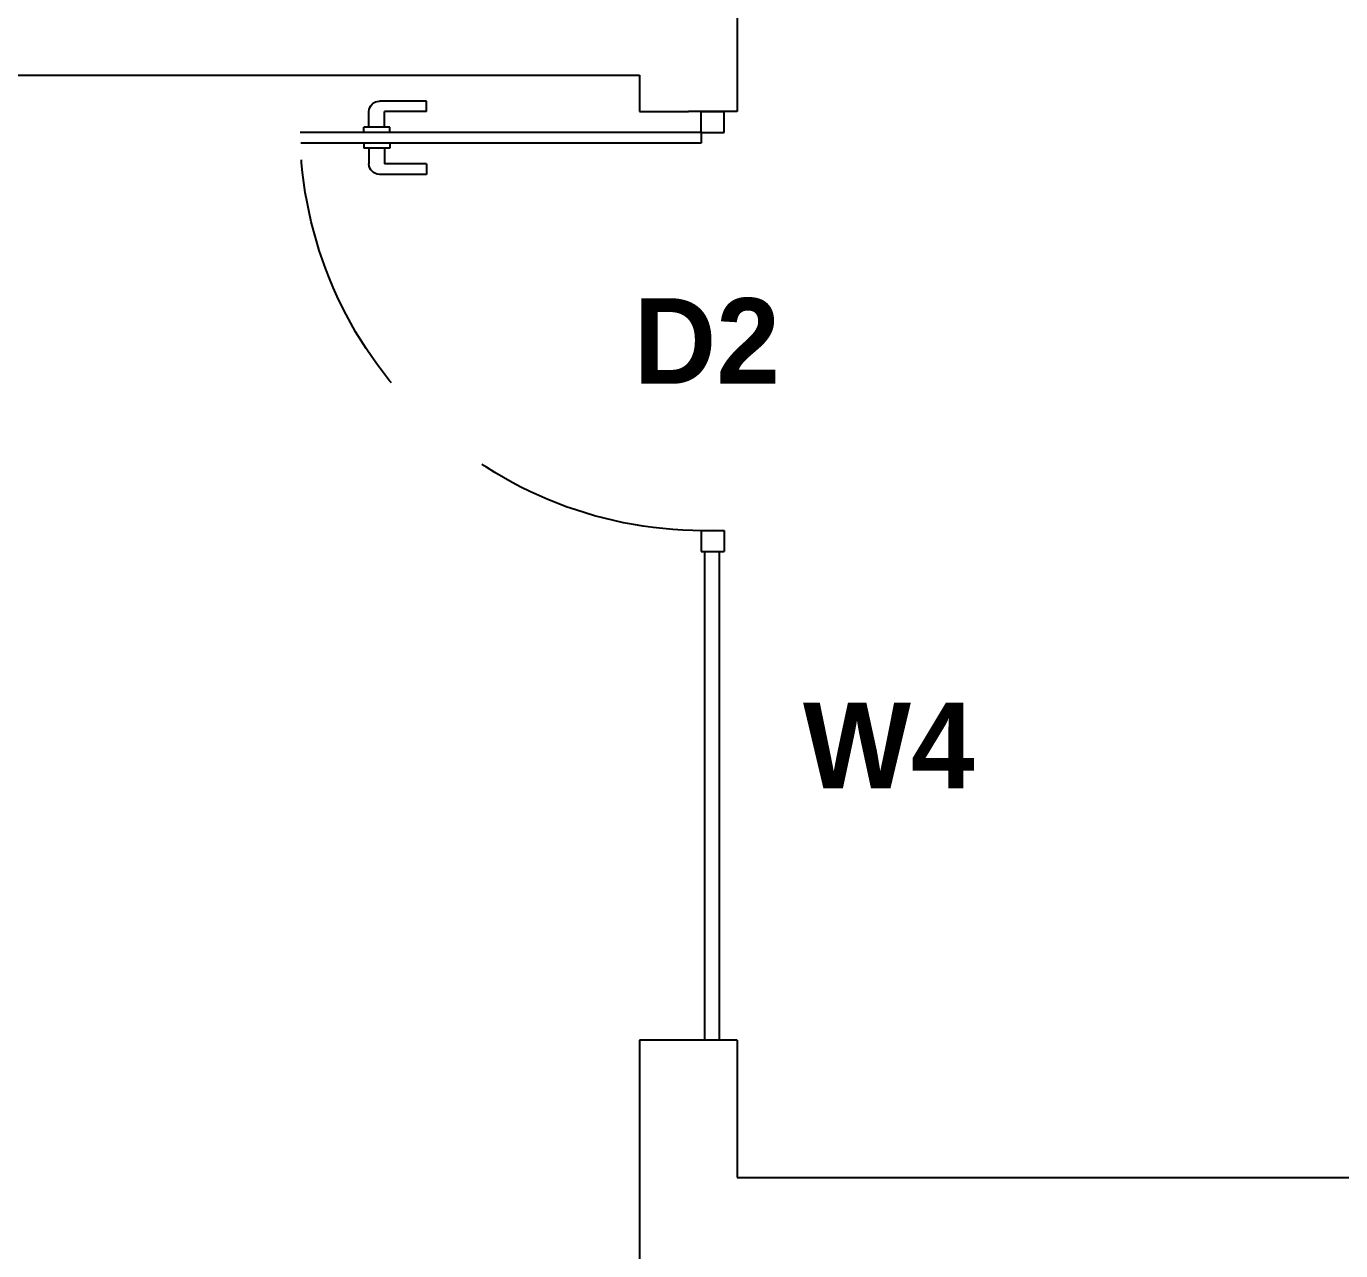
# Model space of a CAD drawing. Header units: inches. Extents: x 484217 to 497210, y -26946 to -21493.
# Drawn here: x 490692.5 to 490813.6, y -24202.4 to -24089.7 of the extents above; entities that cross this region are included whole.
import ezdxf

# ---------------------------------------------------------------- set-up
doc = ezdxf.new("R2010")
doc.units = ezdxf.units.IN
doc.header["$LTSCALE"] = 20
doc.header["$MEASUREMENT"] = 0
doc.linetypes.add('DASHED', pattern=[0.75, 0.5, -0.25])
doc.layers.add('GLAZING', color=4, linetype='Continuous')
doc.layers.add('I-WALL-IN', color=3, linetype='Continuous')
doc.layers.add('I-ANNO-TEXT', color=7, linetype='Continuous', lineweight=18)
doc.styles.add('MICRO', font='')
doc.styles.get('MICRO').set_extended_font_data('MicrogrammaSSi', bold=True)

# ---------------------------------------------------------------- blocks, each defined once
blk = doc.blocks.new('glass doors- 900')
for p, q in [((387080.9, -15045.5), (387080.9, -14224.6)), ((387102.3, -15045.5), (387102.3, -14226.3)), ((387080.9, -14354.8), (387070.1, -14354.8)), ((387070.1, -14408.4), (387070.1, -14354.8)), ((387102.3, -14354.8), (387113, -14354.8)), ((387113, -14408.4), (387113, -14354.8)), ((387016.6, -14483.4), (387016.6, -14387)), ((387070.1, -14365.5), (387038, -14365.5)), ((387113, -14365.5), (387145.1, -14365.5)), ((387166.6, -14483.4), (387166.6, -14387)), ((387038, -14483.4), (387038, -14397.7)), ((387070.1, -14397.7), (387038, -14397.7)), ((387080.9, -14408.4), (387070.1, -14408.4)), ((387102.3, -14408.4), (387113, -14408.4)), ((387113, -14397.7), (387145.1, -14397.7)), ((387145.1, -14483.4), (387145.1, -14397.7)), ((387038, -14483.4), (387016.6, -14483.4)), ((387145.1, -14483.4), (387166.6, -14483.4)), ((387038, -15045.5), (387038, -15092.6)), ((387080.9, -15045.5), (387038, -15045.5)), ((387080.9, -15045.5), (387080.9, -15092.6)), ((387080.9, -15045.5), (387080.9, -15092.6)), ((387080.9, -15045.5), (387102.3, -15045.5)), ((387895.1, -15045.5), (387895.1, -15092.6)), ((387895.1, -15045.5), (387895.1, -15092.6)), ((387895.1, -15045.5), (387895.1, -15045.5)), ((387895.1, -15045.5), (387938, -15045.5)), ((387938, -15045.5), (387938, -15092.6)), ((387080.9, -15092.6), (387038, -15092.6)), ((387895.1, -15092.6), (387938, -15092.6))]:
    blk.add_line(p, q)
at = {"linetype": 'DASHED', "ltscale": 50}
blk.add_arc((387070.1, -15049.8), 825.3, 358.6028, 89.255, dxfattribs=at)
for centre, start, end in [((387038, -14387), 90, 180), ((387145.1, -14387), 0, 90)]:
    blk.add_arc(centre, 21.4, start, end)

msp = doc.modelspace()

# ---------------------------------------------------------------- linework, layer by layer
at = {"layer": 'GLAZING', "elevation": 6.93}
for points in [[(490755.01, -24183.05), (490755.01, -24138.05)], [(490756.36, -24183.05), (490756.36, -24138.05)]]:
    msp.add_lwpolyline(points, dxfattribs=at)
at = {"layer": 'I-WALL-IN'}
for p, q in [((490757.99, -24011.85, 6.93), (490757.99, -24097.55, 6.93)), ((490565.34, -24094.2, 6.93), (490748.99, -24094.2, 6.93)), ((490748.99, -24094.2, 6.93), (490748.99, -24097.55, 6.93)), ((490748.99, -24097.55, 6.93), (490753.49, -24097.55, 6.93)), ((490757.99, -24097.55, 6.93), (490753.49, -24097.55, 6.93)), ((490748.99, -24183.05, 6.93), (490748.99, -24200.17, 6.93)), ((490753.49, -24183.05, 6.93), (490748.99, -24183.05, 6.93)), ((490748.99, -24183.05, 6.93), (490748.99, -24204.67, 6.93)), ((490757.99, -24183.05, 6.93), (490757.99, -24195.67, 6.93))]:
    msp.add_line(p, q, dxfattribs=at)
at = {"layer": 'I-WALL-IN', "elevation": 6.93}
for points in [[(490757.99, -24183.05), (490753.49, -24183.05)], [(490757.99, -24195.67), (490834.25, -24195.67)]]:
    msp.add_lwpolyline(points, dxfattribs=at)

# ---------------------------------------------------------------- block references
at = {"layer": 'GLAZING', "xscale": -0.04499999998952262, "yscale": 0.04499999998952262, "zscale": 0.04499999999999744, "rotation": 90}
msp.add_blockref('glass doors- 900', (490077.62, -6680.84, 6.93), dxfattribs=at)

# ---------------------------------------------------------------- texts
at = {"layer": 'I-ANNO-TEXT', "char_height": 7.875, "attachment_point": 1, "style": 'MICRO'}
for s, insert in [('{\\fBahnschrift Light|b1|i0|c0|p34;D2}', (490748.45, -24114.73, 6.93)), ('{\\fBahnschrift Light|b1|i0|c0|p34;W4}', (490764.04, -24151.97, 6.93))]:
    msp.add_mtext_dynamic_manual_height_columns(s, width=7.4099, gutter_width=1.5, heights=[0], dxfattribs=dict(at, insert=insert))

doc.saveas('drawing.dxf')
